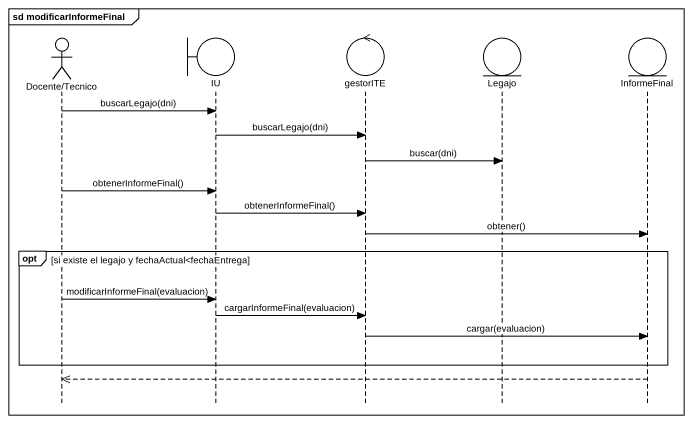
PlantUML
@startuml
mainframe sd modificarInformeFinal
hide footbox
actor "Docente/Tecnico" as Docente_Tecnico
boundary IU
control gestorITE
entity Legajo
entity InformeFinal

Docente_Tecnico -> IU : buscarLegajo(dni)
IU -> gestorITE : buscarLegajo(dni)
gestorITE -> Legajo : buscar(dni)
Docente_Tecnico -> IU : obtenerInformeFinal()
IU -> gestorITE : obtenerInformeFinal()
gestorITE -> InformeFinal : obtener()
opt si existe el legajo y fechaActual<fechaEntrega
  Docente_Tecnico -> IU : modificarInformeFinal(evaluacion)
  IU -> gestorITE : cargarInformeFinal(evaluacion)
  gestorITE -> InformeFinal : cargar(evaluacion)
end
InformeFinal -->> Docente_Tecnico
@enduml
